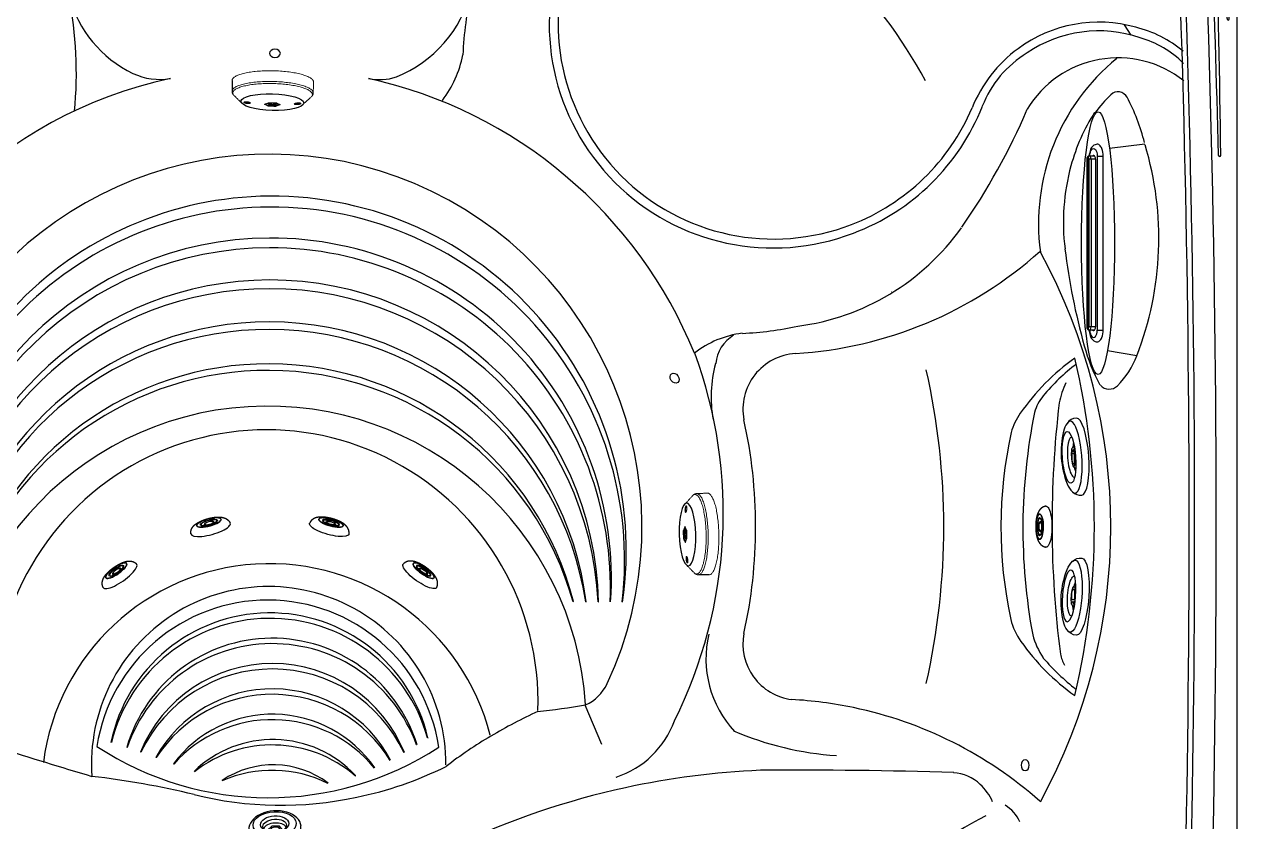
# Model space of a CAD drawing. Header units: inches. Extents: x 0 to 89, y -22 to 129.
# Drawn here: x 33.1 to 88.9, y 30.9 to 67.5 of the extents above; entities that cross this region are included whole.
import ezdxf

# ---------------------------------------------------------------- set-up
doc = ezdxf.new("R2010")
doc.units = ezdxf.units.IN
doc.header["$MEASUREMENT"] = 0
doc.layers.add('1', color=4, linetype='Continuous')
doc.layers.add('DIM', color=3, linetype='Continuous')

# ---------------------------------------------------------------- blocks, each defined once
blk = doc.blocks.new('30173')
at = {"layer": '1', "linetype": 'Continuous', "lineweight": 15}
for p, q in [((1.47, 0.072), (1.487, 0.036)), ((1.495, 0.034), (1.484, 0.034)), ((1.485, 0.028), (1.547, 0.028)), ((1.503, 0.022), (1.489, -0.008)), ((1.566, 0.022), (1.503, 0.022)), ((1.534, 0.067), (1.51, 0.067)), ((1.513, 0.091), (1.513, 0.175)), ((1.531, 0.175), (1.531, 0.091)), ((1.597, 0.104), (1.537, 0.257)), ((1.542, 0.271), (1.56, 0.271)), ((1.566, 0.022), (1.552, -0.008)), ((1.558, 0.036), (1.575, 0.075)), ((1.585, 0.015), (1.566, -0.028)), ((1.597, 0.104), (1.626, 0.104)), ((1.604, 0.052), (1.633, 0.052)), ((1.604, -0.22), (1.604, 0.052)), ((1.479, -0.028), (1.47, -0.008)), ((1.47, -0.161), (1.479, -0.14)), ((1.487, -0.204), (1.471, -0.24)), ((1.484, -0.202), (1.495, -0.202)), ((1.547, -0.196), (1.485, -0.196)), ((1.552, -0.008), (1.489, -0.008)), ((1.503, -0.19), (1.489, -0.16)), ((1.489, -0.16), (1.552, -0.16)), ((1.503, -0.19), (1.566, -0.19)), ((1.51, -0.236), (1.534, -0.236)), ((1.513, -0.344), (1.513, -0.26)), ((1.531, -0.26), (1.531, -0.344)), ((1.537, -0.425), (1.597, -0.271)), ((1.56, -0.439), (1.542, -0.439)), ((1.552, -0.16), (1.566, -0.19)), ((1.575, -0.243), (1.558, -0.204)), ((1.566, -0.14), (1.585, -0.183)), ((1.597, -0.271), (1.626, -0.271)), ((1.604, -0.22), (1.633, -0.22))]:
    blk.add_line(p, q, dxfattribs=at)
at = {"layer": '1'}
blk.add_line((0.485, -1.959), (0.976, -1.95), dxfattribs=at)
at = {"layer": '1', "linetype": 'Continuous', "lineweight": 15, "flags": 128}
for points in [[(0, -0.084), (0, 0), (0.001, 0.084), (0.004, 0.168), (0.007, 0.251), (0.012, 0.333), (0.017, 0.415), (0.023, 0.495), (0.03, 0.575), (0.039, 0.653), (0.048, 0.729), (0.057, 0.804), (0.068, 0.878), (0.08, 0.949), (0.092, 1.018), (0.105, 1.085), (0.119, 1.15), (0.134, 1.212), (0.149, 1.271), (0.166, 1.328), (0.182, 1.382), (0.2, 1.433), (0.217, 1.481), (0.236, 1.525), (0.255, 1.567), (0.274, 1.605), (0.294, 1.64), (0.314, 1.671), (0.335, 1.699), (0.356, 1.723), (0.377, 1.744), (0.398, 1.761), (0.42, 1.774), (0.441, 1.783), (0.463, 1.789), (0.485, 1.791), (0.487, 1.791)], [(0.976, -1.95), (0.954, -1.948), (0.932, -1.943), (0.911, -1.933), (0.889, -1.92), (0.868, -1.903), (0.847, -1.882), (0.826, -1.858), (0.805, -1.83), (0.785, -1.798), (0.765, -1.763), (0.746, -1.724), (0.727, -1.682), (0.708, -1.637), (0.69, -1.589), (0.673, -1.538), (0.656, -1.483), (0.64, -1.426), (0.625, -1.366), (0.61, -1.303), (0.596, -1.238), (0.583, -1.171), (0.571, -1.101), (0.559, -1.029), (0.549, -0.956), (0.539, -0.88), (0.53, -0.803), (0.522, -0.725), (0.515, -0.645), (0.509, -0.564), (0.504, -0.482), (0.5, -0.399), (0.497, -0.316), (0.494, -0.232), (0.493, -0.147), (0.493, -0.063), (0.494, 0.021), (0.495, 0.105), (0.498, 0.189), (0.502, 0.272), (0.506, 0.355), (0.512, 0.436), (0.519, 0.517), (0.526, 0.596), (0.535, 0.674), (0.544, 0.75), (0.554, 0.825), (0.565, 0.897), (0.577, 0.968), (0.59, 1.037), (0.603, 1.103), (0.617, 1.167), (0.632, 1.228), (0.648, 1.287), (0.665, 1.342), (0.682, 1.395), (0.699, 1.445), (0.717, 1.492), (0.736, 1.536), (0.755, 1.576), (0.775, 1.613), (0.795, 1.646), (0.815, 1.676), (0.836, 1.702), (0.857, 1.725), (0.878, 1.744), (0.9, 1.759), (0.921, 1.77), (0.943, 1.778), (0.965, 1.782), (0.978, 1.782)], [(1.144, -1.884), (1.143, -1.885), (1.121, -1.898), (1.1, -1.907), (1.078, -1.912), (1.057, -1.914), (1.035, -1.911), (1.014, -1.905), (0.992, -1.895), (0.971, -1.882), (0.95, -1.865), (0.929, -1.843), (0.909, -1.819), (0.888, -1.791), (0.868, -1.759), (0.849, -1.723), (0.83, -1.685), (0.811, -1.643), (0.793, -1.598), (0.776, -1.549), (0.759, -1.498), (0.742, -1.443), (0.727, -1.386), (0.712, -1.326), (0.697, -1.264), (0.684, -1.199), (0.671, -1.132), (0.659, -1.063), (0.648, -0.991), (0.638, -0.918), (0.628, -0.843), (0.62, -0.766), (0.612, -0.688), (0.606, -0.609), (0.6, -0.529), (0.595, -0.448), (0.591, -0.366), (0.589, -0.283), (0.587, -0.2), (0.586, -0.117), (0.586, -0.034), (0.587, 0.05), (0.589, 0.133), (0.592, 0.215), (0.596, 0.297), (0.601, 0.378), (0.607, 0.458), (0.614, 0.537), (0.622, 0.615), (0.63, 0.691), (0.64, 0.766), (0.65, 0.838), (0.662, 0.909), (0.674, 0.978), (0.687, 1.045), (0.7, 1.109), (0.715, 1.171), (0.73, 1.231), (0.746, 1.287), (0.762, 1.341), (0.779, 1.392), (0.797, 1.439), (0.815, 1.484), (0.834, 1.525), (0.853, 1.563), (0.873, 1.598), (0.893, 1.629), (0.913, 1.656), (0.934, 1.68), (0.955, 1.7), (0.976, 1.717), (0.997, 1.73), (1.018, 1.739), (1.04, 1.744), (1.062, 1.746), (1.062, 1.746)], [(1.502, 1.076), (1.502, 1.1), (1.5, 1.123), (1.498, 1.146), (1.494, 1.166), (1.49, 1.184), (1.485, 1.199), (1.48, 1.211), (1.474, 1.22), (1.468, 1.225), (1.468, 1.225)], [(1.487, 0.036), (1.488, 0.037), (1.489, 0.037), (1.49, 0.037), (1.491, 0.037), (1.492, 0.037), (1.493, 0.036), (1.494, 0.035), (1.495, 0.034)], [(1.495, 0.034), (1.497, 0.031), (1.5, 0.03), (1.502, 0.032), (1.505, 0.035), (1.507, 0.041), (1.508, 0.049), (1.51, 0.058), (1.51, 0.067)], [(1.534, 0.067), (1.535, 0.058), (1.536, 0.049), (1.538, 0.041), (1.54, 0.035), (1.542, 0.032), (1.545, 0.03), (1.547, 0.031), (1.55, 0.034)], [(1.575, 0.075), (1.577, 0.087), (1.579, 0.097), (1.582, 0.104), (1.586, 0.107), (1.589, 0.107), (1.592, 0.103), (1.595, 0.095), (1.597, 0.085), (1.599, 0.073), (1.599, 0.059), (1.598, 0.046), (1.597, 0.035), (1.594, 0.025), (1.592, 0.018), (1.588, 0.015), (1.585, 0.015)], [(0.487, -1.959), (0.485, -1.959), (0.463, -1.957), (0.441, -1.952), (0.42, -1.942), (0.398, -1.929), (0.377, -1.912), (0.356, -1.892), (0.335, -1.867), (0.314, -1.84), (0.294, -1.808), (0.274, -1.773), (0.255, -1.735), (0.236, -1.694), (0.217, -1.649), (0.2, -1.601), (0.182, -1.55), (0.166, -1.496), (0.149, -1.439), (0.134, -1.38), (0.119, -1.318), (0.105, -1.253), (0.092, -1.186), (0.08, -1.117), (0.068, -1.046), (0.057, -0.973), (0.048, -0.898), (0.039, -0.821), (0.03, -0.743), (0.023, -0.664), (0.017, -0.583), (0.012, -0.501), (0.007, -0.419), (0.004, -0.336), (0.001, -0.252), (0, -0.168), (0, -0.084)], [(1.495, -0.202), (1.494, -0.203), (1.493, -0.204), (1.492, -0.205), (1.491, -0.206), (1.49, -0.206), (1.489, -0.205), (1.488, -0.205), (1.487, -0.204)], [(1.51, -0.236), (1.51, -0.226), (1.508, -0.217), (1.507, -0.21), (1.505, -0.204), (1.502, -0.2), (1.5, -0.198), (1.497, -0.199), (1.495, -0.202)], [(1.511, -0.359), (1.511, -0.355), (1.513, -0.344)], [(1.55, -0.202), (1.547, -0.199), (1.545, -0.198), (1.542, -0.2), (1.54, -0.204), (1.538, -0.21), (1.536, -0.217), (1.535, -0.226), (1.534, -0.236)], [(1.558, -0.204), (1.557, -0.205), (1.556, -0.205), (1.555, -0.206), (1.554, -0.206), (1.553, -0.205), (1.552, -0.204), (1.551, -0.203), (1.55, -0.202)], [(1.585, -0.183), (1.588, -0.183), (1.592, -0.186), (1.594, -0.193), (1.597, -0.203), (1.598, -0.215), (1.599, -0.228), (1.599, -0.241), (1.597, -0.253), (1.595, -0.263), (1.592, -0.271), (1.589, -0.275), (1.586, -0.275), (1.582, -0.272), (1.579, -0.265), (1.577, -0.255), (1.575, -0.243)], [(1.467, -1.393), (1.471, -1.391), (1.477, -1.384), (1.483, -1.374), (1.488, -1.36), (1.492, -1.344), (1.496, -1.324), (1.499, -1.303), (1.501, -1.28), (1.502, -1.256), (1.502, -1.232), (1.501, -1.208), (1.499, -1.185), (1.496, -1.164), (1.492, -1.145), (1.488, -1.128), (1.484, -1.118)]]:
    blk.add_lwpolyline(points, dxfattribs=at)
at = {"layer": '1', "linetype": 'Continuous', "lineweight": 15}
for centre, radius, start, end in [((1.13, 1.064), 0.372, 341.9568, 1.7889), ((1.413, 0.209), 0.122, 358.3687, 15.1252), ((1.448, 0.057), 0.156, 358.2844, 17.5689), ((1.576, -0.018), 0.0979, 185.8637, 195.5978), ((1.576, -0.15), 0.0979, 164.4022, 174.1363), ((1.319, -0.084), 0.167, 346.1639, 13.8361), ((1.645, -0.232), 0.134, 181.5703, 191.9403), ((1.389, -0.374), 0.145, 346.22, 12.0788), ((1.4, -0.232), 0.134, 348.0597, 358.4297), ((1.468, -0.15), 0.0979, 5.8634, 15.5998), ((1.448, -0.224), 0.156, 342.4311, 1.7156)]:
    blk.add_arc(centre, radius, start, end, dxfattribs=at)
at = {"layer": '1'}
blk.add_ellipse((1.441, -0.085), major_axis=(0.01, 1.443), ratio=0.263487, dxfattribs=at)
at = {"layer": '1', "linetype": 'Continuous', "lineweight": 15}
for points, degree in [([(0.978, 1.782), (0.487, 1.791)], 1), ([(1.492, 1.349), (1.14, 1.721)], 1), ([(1.47, -0.22), (1.471, -0.129), (1.471, -0.038), (1.47, 0.052)], 3), ([(1.477, 0.104), (1.5, 0.16), (1.522, 0.216), (1.542, 0.271)], 3), ([(1.478, 0.03), (1.499, 0.03)], 1), ([(1.499, 0.03), (1.545, 0.03)], 1), ([(1.513, 0.172), (1.513, 0.175)], 1), ([(1.513, 0.091), (1.513, 0.095)], 1), ([(1.514, 0.095), (1.514, 0.172)], 1), ([(1.558, 0.032), (1.573, 0.066)], 1), ([(1.56, 0.271), (1.583, 0.216), (1.605, 0.16), (1.626, 0.104)], 3), ([(1.633, 0.052), (1.634, -0.038), (1.634, -0.129), (1.633, -0.22)], 3), ([(1.476, -0.018), (1.47, -0.003)], 1), ([(1.47, -0.165), (1.476, -0.15)], 1), ([(1.542, -0.439), (1.522, -0.383), (1.5, -0.327), (1.477, -0.271)], 3), ([(1.499, -0.198), (1.478, -0.198)], 1), ([(1.548, -0.044), (1.526, -0.044), (1.504, -0.044), (1.482, -0.044)], 3), ([(1.482, -0.124), (1.504, -0.124), (1.526, -0.124), (1.548, -0.124)], 3), ([(1.545, -0.198), (1.499, -0.198)], 1), ([(1.513, -0.263), (1.513, -0.26)], 1), ([(1.513, -0.344), (1.513, -0.34)], 1), ([(1.514, -0.34), (1.514, -0.263)], 1), ([(1.573, -0.234), (1.558, -0.201)], 1), ([(1.626, -0.271), (1.605, -0.327), (1.583, -0.383), (1.56, -0.439)], 3), ([(1.144, -1.884), (1.531, -1.476)], 1)]:
    blk.add_open_spline(points, degree=degree, dxfattribs=at)
for points, knots in [([(1.14, 1.721), (1.138, 1.722), (1.129, 1.73), (1.11, 1.742), (1.084, 1.757), (1.058, 1.768), (1.03, 1.776), (1.004, 1.781), (0.986, 1.782), (0.978, 1.782)], [0, 0, 0, 0, 0.035998, 0.213145, 0.383097, 0.547115, 0.706992, 0.864733, 1, 1, 1, 1]), ([(1.508, 0.926), (1.505, 0.926), (1.502, 0.927), (1.497, 0.931), (1.494, 0.934), (1.489, 0.941), (1.486, 0.946), (1.48, 0.957), (1.478, 0.963), (1.473, 0.977), (1.47, 0.984), (1.465, 1.001), (1.463, 1.01), (1.459, 1.028), (1.457, 1.037), (1.454, 1.056), (1.453, 1.066), (1.451, 1.086), (1.45, 1.095), (1.449, 1.115), (1.448, 1.124), (1.448, 1.142), (1.448, 1.151), (1.449, 1.167), (1.45, 1.175), (1.452, 1.189), (1.453, 1.195), (1.456, 1.206), (1.458, 1.211), (1.462, 1.218), (1.464, 1.221), (1.469, 1.225), (1.471, 1.226), (1.476, 1.226), (1.479, 1.225), (1.484, 1.221), (1.487, 1.218), (1.493, 1.211), (1.495, 1.206), (1.501, 1.195), (1.504, 1.189), (1.509, 1.175), (1.511, 1.167), (1.516, 1.151), (1.518, 1.142), (1.522, 1.124), (1.524, 1.115), (1.527, 1.095), (1.528, 1.086), (1.531, 1.066), (1.531, 1.056), (1.533, 1.037), (1.533, 1.028), (1.533, 1.01), (1.533, 1.001), (1.532, 0.985), (1.531, 0.977), (1.529, 0.963), (1.528, 0.957), (1.525, 0.946), (1.523, 0.941), (1.519, 0.934), (1.517, 0.931), (1.513, 0.927), (1.51, 0.926), (1.508, 0.926)], [0, 0, 0, 0, 0.03125, 0.03125, 0.0625, 0.0625, 0.09375, 0.09375, 0.125, 0.125, 0.15625, 0.15625, 0.1875, 0.1875, 0.21875, 0.21875, 0.25, 0.25, 0.28125, 0.28125, 0.3125, 0.3125, 0.34375, 0.34375, 0.375, 0.375, 0.40625, 0.40625, 0.4375, 0.4375, 0.46875, 0.46875, 0.5, 0.5, 0.53125, 0.53125, 0.5625, 0.5625, 0.59375, 0.59375, 0.625, 0.625, 0.65625, 0.65625, 0.6875, 0.6875, 0.71875, 0.71875, 0.75, 0.75, 0.78125, 0.78125, 0.8125, 0.8125, 0.84375, 0.84375, 0.875, 0.875, 0.90625, 0.90625, 0.9375, 0.9375, 0.96875, 0.96875, 1, 1, 1, 1]), ([(1.468, 0.028), (1.472, 0.028), (1.477, 0.029), (1.482, 0.032), (1.483, 0.033), (1.485, 0.034), (1.486, 0.035), (1.487, 0.036)], [0, 0, 0, 0, 0.5, 0.5, 0.75, 0.75, 1, 1, 1, 1]), ([(1.47, 0.052), (1.47, 0.058), (1.47, 0.063), (1.47, 0.073), (1.471, 0.077), (1.472, 0.086), (1.473, 0.091), (1.475, 0.098), (1.476, 0.101), (1.477, 0.104)], [0, 0, 0, 0, 0.25, 0.25, 0.5, 0.5, 0.75, 0.75, 1, 1, 1, 1]), ([(1.47, 0.02), (1.47, 0.021), (1.471, 0.023), (1.475, 0.026), (1.48, 0.027), (1.483, 0.028), (1.485, 0.028)], [0, 0, 0, 0, 0.18572, 0.492194, 0.811523, 1, 1, 1, 1]), ([(1.489, -0.008), (1.487, -0.008), (1.483, -0.008), (1.478, -0.004), (1.473, 0.001), (1.47, 0.005), (1.47, 0.008), (1.47, 0.008)], [0, 0, 0, 0, 0.227682, 0.454689, 0.698686, 0.960268, 1, 1, 1, 1]), ([(1.503, 0.022), (1.501, 0.022), (1.497, 0.023), (1.491, 0.025), (1.486, 0.027), (1.485, 0.028), (1.485, 0.028)], [0, 0, 0, 0, 0.315976, 0.631156, 0.966365, 1, 1, 1, 1]), ([(1.51, 0.067), (1.51, 0.069), (1.51, 0.072), (1.511, 0.076), (1.511, 0.08), (1.512, 0.084), (1.512, 0.088), (1.513, 0.09), (1.513, 0.091)], [0, 0, 0, 0, 0.169258, 0.3354152, 0.5, 0.6645848, 0.830742, 1, 1, 1, 1]), ([(1.513, 0.175), (1.512, 0.18), (1.511, 0.185), (1.511, 0.191), (1.511, 0.191)], [0, 0, 0, 0, 0.900557, 1, 1, 1, 1]), ([(1.513, 0.103), (1.517, 0.103), (1.522, 0.102), (1.527, 0.099), (1.528, 0.098), (1.53, 0.095), (1.531, 0.093), (1.531, 0.091)], [0, 0, 0, 0, 0.5, 0.5, 0.75, 0.75, 1, 1, 1, 1]), ([(1.534, 0.206), (1.534, 0.204), (1.534, 0.202), (1.534, 0.198), (1.534, 0.193), (1.533, 0.188), (1.533, 0.182), (1.532, 0.177), (1.531, 0.175)], [0, 0, 0, 0, 0.126067, 0.250804, 0.375192, 0.500221, 0.747956, 1, 1, 1, 1]), ([(1.531, 0.091), (1.532, 0.09), (1.532, 0.088), (1.533, 0.084), (1.533, 0.08), (1.534, 0.076), (1.534, 0.072), (1.534, 0.069), (1.534, 0.067)], [0, 0, 0, 0, 0.169258, 0.335415, 0.5, 0.664585, 0.830742, 1, 1, 1, 1]), ([(1.542, 0.271), (1.543, 0.275), (1.545, 0.277), (1.547, 0.281), (1.549, 0.282), (1.552, 0.282), (1.554, 0.281), (1.557, 0.277), (1.558, 0.275), (1.56, 0.271)], [0, 0, 0, 0, 0.25, 0.25, 0.5, 0.5, 0.75, 0.75, 1, 1, 1, 1]), ([(1.558, 0.036), (1.558, 0.035), (1.558, 0.035), (1.559, 0.034), (1.558, 0.033), (1.558, 0.032), (1.557, 0.03), (1.555, 0.029), (1.551, 0.028), (1.549, 0.028), (1.547, 0.028)], [0, 0, 0, 0, 0.113731, 0.22304, 0.328558, 0.430988, 0.531096, 0.683879, 0.839376, 1, 1, 1, 1]), ([(1.55, 0.034), (1.55, 0.034), (1.551, 0.035), (1.552, 0.036), (1.553, 0.037), (1.554, 0.037), (1.556, 0.037), (1.557, 0.036), (1.558, 0.036)], [0, 0, 0, 0, 0.126014, 0.250796, 0.375227, 0.500199, 0.747946, 1, 1, 1, 1]), ([(1.585, 0.015), (1.584, 0.015), (1.583, 0.016), (1.581, 0.017), (1.58, 0.018), (1.577, 0.02), (1.575, 0.021), (1.57, 0.022), (1.568, 0.022), (1.566, 0.022)], [0, 0, 0, 0, 0.25, 0.25, 0.5, 0.5, 0.75, 0.75, 1, 1, 1, 1]), ([(1.573, 0.066), (1.574, 0.067), (1.575, 0.07), (1.575, 0.074), (1.575, 0.075)], [0, 0, 0, 0, 0.525356, 1, 1, 1, 1]), ([(1.626, 0.104), (1.627, 0.101), (1.628, 0.098), (1.629, 0.091), (1.63, 0.086), (1.631, 0.077), (1.632, 0.073), (1.633, 0.063), (1.633, 0.058), (1.633, 0.052)], [0, 0, 0, 0, 0.25, 0.25, 0.5, 0.5, 0.75, 0.75, 1, 1, 1, 1]), ([(1.487, -0.204), (1.486, -0.203), (1.485, -0.203), (1.483, -0.201), (1.482, -0.2), (1.477, -0.197), (1.472, -0.196), (1.468, -0.196)], [0, 0, 0, 0, 0.25, 0.25, 0.5, 0.5, 1, 1, 1, 1]), ([(1.47, -0.176), (1.47, -0.175), (1.471, -0.172), (1.474, -0.167), (1.479, -0.163), (1.485, -0.16), (1.488, -0.16), (1.489, -0.16)], [0, 0, 0, 0, 0.126492, 0.35859, 0.610372, 0.869245, 1, 1, 1, 1]), ([(1.485, -0.196), (1.483, -0.196), (1.479, -0.195), (1.474, -0.193), (1.471, -0.191), (1.47, -0.189), (1.47, -0.188)], [0, 0, 0, 0, 0.297693, 0.594826, 0.905923, 1, 1, 1, 1]), ([(1.477, -0.271), (1.476, -0.269), (1.475, -0.265), (1.473, -0.258), (1.472, -0.254), (1.471, -0.245), (1.47, -0.24), (1.47, -0.23), (1.47, -0.225), (1.47, -0.22)], [0, 0, 0, 0, 0.25, 0.25, 0.5, 0.5, 0.75, 0.75, 1, 1, 1, 1]), ([(1.479, -0.028), (1.479, -0.025), (1.478, -0.022), (1.477, -0.019), (1.476, -0.018)], [0, 0, 0, 0, 0.719813, 1, 1, 1, 1]), ([(1.476, -0.15), (1.476, -0.15), (1.478, -0.147), (1.478, -0.144), (1.479, -0.141), (1.479, -0.14)], [0, 0, 0, 0, 0.108112, 0.829346, 1, 1, 1, 1]), ([(1.486, -0.196), (1.486, -0.196), (1.488, -0.194), (1.492, -0.192), (1.498, -0.191), (1.502, -0.19), (1.503, -0.19)], [0, 0, 0, 0, 0.050996, 0.417182, 0.79591, 1, 1, 1, 1]), ([(1.531, -0.26), (1.531, -0.261), (1.53, -0.263), (1.528, -0.266), (1.527, -0.267), (1.524, -0.269), (1.522, -0.27), (1.517, -0.271), (1.515, -0.271), (1.513, -0.271)], [0, 0, 0, 0, 0.25, 0.25, 0.5, 0.5, 0.75, 0.75, 1, 1, 1, 1]), ([(1.56, -0.439), (1.558, -0.442), (1.557, -0.444), (1.554, -0.448), (1.552, -0.449), (1.549, -0.449), (1.547, -0.448), (1.545, -0.444), (1.543, -0.442), (1.542, -0.439)], [0, 0, 0, 0, 0.25, 0.25, 0.5, 0.5, 0.75, 0.75, 1, 1, 1, 1]), ([(1.548, -0.044), (1.548, -0.045), (1.547, -0.047), (1.546, -0.05), (1.545, -0.056), (1.544, -0.063), (1.544, -0.073), (1.543, -0.084), (1.544, -0.096), (1.544, -0.105), (1.546, -0.115), (1.547, -0.121), (1.548, -0.124)], [0, 0, 0, 0, 0.038942, 0.092809, 0.162876, 0.250394, 0.381265, 0.500064, 0.626384, 0.749819, 0.846252, 1, 1, 1, 1]), ([(1.547, -0.196), (1.552, -0.196), (1.555, -0.197), (1.558, -0.2), (1.558, -0.201), (1.559, -0.203), (1.558, -0.203), (1.558, -0.204)], [0, 0, 0, 0, 0.5, 0.5, 0.75, 0.75, 1, 1, 1, 1]), ([(1.562, -0.044), (1.561, -0.044), (1.559, -0.044), (1.555, -0.044), (1.552, -0.044), (1.549, -0.044), (1.548, -0.044)], [0, 0, 0, 0, 0.297468, 0.500018, 0.749966, 1, 1, 1, 1]), ([(1.548, -0.124), (1.549, -0.124), (1.552, -0.124), (1.555, -0.124), (1.558, -0.124), (1.561, -0.124), (1.562, -0.124)], [0, 0, 0, 0, 0.296721, 0.500198, 0.631472, 1, 1, 1, 1]), ([(1.552, -0.008), (1.553, -0.008), (1.554, -0.008), (1.556, -0.009), (1.558, -0.01), (1.56, -0.011), (1.562, -0.013), (1.563, -0.014), (1.564, -0.016), (1.565, -0.018), (1.565, -0.021), (1.566, -0.023), (1.566, -0.025), (1.566, -0.027), (1.566, -0.028)], [0, 0, 0, 0, 0.0813678, 0.1612017, 0.2400657, 0.3185445, 0.3972315, 0.4767156, 0.5575682, 0.6403324, 0.7255148, 0.8135802, 0.9049496, 1, 1, 1, 1]), ([(1.566, -0.14), (1.566, -0.143), (1.566, -0.145), (1.565, -0.149), (1.564, -0.151), (1.562, -0.155), (1.561, -0.157), (1.557, -0.159), (1.554, -0.16), (1.552, -0.16)], [0, 0, 0, 0, 0.25, 0.25, 0.5, 0.5, 0.75, 0.75, 1, 1, 1, 1]), ([(1.562, -0.044), (1.561, -0.049), (1.56, -0.055), (1.558, -0.069), (1.558, -0.077), (1.558, -0.088), (1.558, -0.092), (1.558, -0.099), (1.559, -0.103), (1.56, -0.113), (1.561, -0.119), (1.562, -0.124)], [0, 0, 0, 0, 0.25, 0.25, 0.5, 0.5, 0.625, 0.625, 0.75, 0.75, 1, 1, 1, 1]), ([(1.566, -0.028), (1.565, -0.029), (1.565, -0.031), (1.565, -0.035), (1.564, -0.038), (1.563, -0.041), (1.563, -0.043), (1.562, -0.044)], [0, 0, 0, 0, 0.201526, 0.400765, 0.599235, 0.798474, 1, 1, 1, 1]), ([(1.566, -0.19), (1.568, -0.19), (1.57, -0.19), (1.575, -0.189), (1.577, -0.188), (1.58, -0.187), (1.581, -0.186), (1.583, -0.184), (1.584, -0.184), (1.585, -0.183)], [0, 0, 0, 0, 0.25, 0.25, 0.5, 0.5, 0.75, 0.75, 1, 1, 1, 1]), ([(1.575, -0.243), (1.575, -0.241), (1.575, -0.238), (1.573, -0.235), (1.573, -0.234)], [0, 0, 0, 0, 0.787656, 1, 1, 1, 1]), ([(1.633, -0.22), (1.633, -0.225), (1.633, -0.23), (1.632, -0.24), (1.631, -0.245), (1.63, -0.254), (1.629, -0.258), (1.628, -0.265), (1.627, -0.269), (1.626, -0.271)], [0, 0, 0, 0, 0.25, 0.25, 0.5, 0.5, 0.75, 0.75, 1, 1, 1, 1]), ([(1.474, -1.394), (1.471, -1.394), (1.469, -1.393), (1.464, -1.389), (1.462, -1.386), (1.458, -1.379), (1.456, -1.374), (1.454, -1.363), (1.452, -1.357), (1.45, -1.343), (1.449, -1.336), (1.448, -1.319), (1.448, -1.31), (1.448, -1.292), (1.449, -1.283), (1.45, -1.264), (1.451, -1.254), (1.453, -1.234), (1.454, -1.225), (1.457, -1.205), (1.459, -1.196), (1.463, -1.178), (1.465, -1.169), (1.47, -1.153), (1.472, -1.145), (1.478, -1.131), (1.48, -1.125), (1.486, -1.114), (1.489, -1.109), (1.494, -1.102), (1.497, -1.099), (1.502, -1.095), (1.505, -1.094), (1.51, -1.094), (1.513, -1.095), (1.517, -1.099), (1.519, -1.102), (1.523, -1.109), (1.525, -1.114), (1.528, -1.125), (1.529, -1.131), (1.531, -1.145), (1.532, -1.153), (1.533, -1.169), (1.533, -1.178), (1.533, -1.196), (1.533, -1.205), (1.531, -1.225), (1.531, -1.234), (1.528, -1.254), (1.527, -1.264), (1.524, -1.283), (1.522, -1.292), (1.518, -1.31), (1.516, -1.319), (1.511, -1.335), (1.509, -1.343), (1.504, -1.357), (1.501, -1.363), (1.496, -1.374), (1.493, -1.379), (1.487, -1.386), (1.484, -1.389), (1.479, -1.393), (1.476, -1.394), (1.474, -1.394)], [0, 0, 0, 0, 0.03125, 0.03125, 0.0625, 0.0625, 0.09375, 0.09375, 0.125, 0.125, 0.15625, 0.15625, 0.1875, 0.1875, 0.21875, 0.21875, 0.25, 0.25, 0.28125, 0.28125, 0.3125, 0.3125, 0.34375, 0.34375, 0.375, 0.375, 0.40625, 0.40625, 0.4375, 0.4375, 0.46875, 0.46875, 0.5, 0.5, 0.53125, 0.53125, 0.5625, 0.5625, 0.59375, 0.59375, 0.625, 0.625, 0.65625, 0.65625, 0.6875, 0.6875, 0.71875, 0.71875, 0.75, 0.75, 0.78125, 0.78125, 0.8125, 0.8125, 0.84375, 0.84375, 0.875, 0.875, 0.90625, 0.90625, 0.9375, 0.9375, 0.96875, 0.96875, 1, 1, 1, 1]), ([(0.975, -1.95), (0.984, -1.95), (1.003, -1.949), (1.031, -1.944), (1.06, -1.935), (1.089, -1.923), (1.117, -1.906), (1.135, -1.894), (1.143, -1.887), (1.144, -1.886)], [0, 0, 0, 0, 0.146728, 0.303098, 0.465263, 0.635819, 0.817739, 0.99086, 1, 1, 1, 1])]:
    blk.add_open_spline(points, degree=3, knots=knots, dxfattribs=at)
blk = doc.blocks.new('M-JET')
at = {"layer": '1', "color": 3}
blk.add_line((0.668, -0.17), (0.763, -0.17), dxfattribs=at)
at = {"layer": '1'}
for centre, radius, start, end in [((0.461, 1.242), 0.535, 41.3143, 91.3774), ((0.05, 0.881), 1.082, 17.2792, 41.3143), ((-2.8, -0.006), 4.066, 342.7208, 17.2792), ((0.462, -1.247), 0.53, 268.5325, 323.2496), ((0.163, -0.927), 0.963, 318.6467, 342.7208)]:
    blk.add_arc(centre, radius, start, end, dxfattribs=at)
at = {"layer": '1', "color": 3}
for centre, radius, start, end in [((-1.573, 0), 2.301, 12.4325, 15.2703), ((-1.552, 0), 2.301, 12.1115, 16.428), ((2.329, -0.004), 1.701, 167.0391, 191.8275), ((0.642, 0.408), 0.0922, 55.7767, 95.7567), ((0.761, 0.357), 0.0925, 123.2223, 167.0391), ((0.61, 0.353), 0.156, 5.3241, 57.7182), ((0.716, 0.424), 0.0119, 56.7777, 123.2223), ((0.621, 0.328), 0.147, 6.6466, 46.2048), ((-0.445, 0.069), 1.231, 348.805, 7.1498), ((-1.051, -0.003), 1.854, 348.4837, 11.5163), ((0.499, -0.319), 0.172, 319.9043, 349.042), ((0.138, 0.453), 1.058, 297.9845, 303.5019), ((-1.573, 0), 2.301, 345.0348, 348.6312), ((-1.552, 0), 2.301, 343.7972, 349.0063), ((1.155, -0.446), 0.497, 157.638, 169.042), ((0.713, -0.264), 0.0187, 13.7894, 157.638), ((0.659, -0.335), 0.113, 303.5019, 340.0963), ((-6.16, -1.951), 7.096, 12.9229, 13.7894)]:
    blk.add_arc(centre, radius, start, end, dxfattribs=at)
at = {"layer": '1'}
blk.add_ellipse((0.448, 0), major_axis=(0, -1.776), ratio=0.252144, start_param=3.141593, end_param=6.282607, dxfattribs=at)
at = {"layer": '1', "color": 3}
for centre, major_axis, ratio, start_param, end_param in [((0.747, 0.001), (0, 1.655), 0.257517, 6.007199, 9.756158), ((0.731, 0), (0, 0.927), 0.267619, 3.108708, 6.351347), ((0.725, 0.014), (0, 0.313), 0.222056, 5.440613, 8.481483)]:
    blk.add_ellipse(centre, major_axis=major_axis, ratio=ratio, start_param=start_param, end_param=end_param, dxfattribs=at)
blk.add_ellipse((0.91, 0), major_axis=(-0.005, 1.191), ratio=0.255327, dxfattribs=at)
blk = doc.blocks.new('MINIJET')
at = {"layer": '1', "color": 3}
for p, q in [((0.268, 0.23), (0.202, 0.23)), ((0.268, -0.23), (0.202, -0.23))]:
    blk.add_line(p, q, dxfattribs=at)
at = {"layer": '1', "color": 3, "extrusion": (2.34069e-18, 2.77556e-17, -1)}
for centre, major_axis, start_param, end_param in [((0, 0), (0, 0.94), 3.096514, 6.328264), ((0.297, 0), (0, 0.58), 1.213768, 7.496953), ((0.268, 0), (0, 0.2), 1.213768, 7.496953), ((0.278, 0), (0, 0.379), 6.174551, 9.533412)]:
    blk.add_ellipse(centre, major_axis=major_axis, ratio=0.28756, start_param=start_param, end_param=end_param, dxfattribs=at)
at = {"layer": '1', "color": 3, "extrusion": (2.34069e-18, -2.77556e-17, -1)}
for centre, major_axis, start_param, end_param in [((0.297, 0), (0, 0.58), 4.355360367553331, 10.63854567473292), ((0.268, 0), (0, 0.23), 1.213768, 7.496953)]:
    blk.add_ellipse(centre, major_axis=major_axis, ratio=0.28756, start_param=start_param, end_param=end_param, dxfattribs=at)
at = {"layer": '1', "color": 3, "extrusion": (2.34069e-18, -8.32667e-17, -1)}
blk.add_ellipse((0.297, 0), major_axis=(0, 0.407), ratio=0.28756, start_param=4.355360367553329, end_param=10.63854567473291, dxfattribs=at)
at = {"layer": '1', "color": 3}
for points, knots in [([(0.012, -0.939), (0.047, -0.932), (0.079, -0.923), (0.11, -0.911), (0.138, -0.898), (0.169, -0.881), (0.196, -0.862), (0.221, -0.843), (0.243, -0.824), (0.269, -0.796), (0.292, -0.769), (0.312, -0.742), (0.329, -0.716), (0.351, -0.678), (0.369, -0.64), (0.385, -0.602), (0.399, -0.565), (0.411, -0.527), (0.428, -0.467), (0.441, -0.406), (0.453, -0.343), (0.462, -0.279), (0.469, -0.213), (0.474, -0.162), (0.477, -0.11), (0.478, -0.057), (0.479, -0.005), (0.479, 0.048), (0.476, 0.111), (0.473, 0.174), (0.467, 0.236), (0.46, 0.297), (0.452, 0.348), (0.443, 0.399), (0.432, 0.448), (0.42, 0.496), (0.406, 0.543), (0.389, 0.593), (0.368, 0.642), (0.343, 0.692), (0.32, 0.73), (0.293, 0.768), (0.259, 0.807), (0.228, 0.837), (0.19, 0.867), (0.157, 0.888), (0.12, 0.907), (0.078, 0.923), (0.033, 0.935), (0.012, 0.939)], [1.258846, 1.258846, 1.28405, 1.309253, 1.334457, 1.359661, 1.389764, 1.419868, 1.449972, 1.480075, 1.522807, 1.565539, 1.60827, 1.651002, 1.715116, 1.779231, 1.843346, 1.90746, 1.971575, 2.071337, 2.171099, 2.270861, 2.370623, 2.470385, 2.54716, 2.623934, 2.700709, 2.777484, 2.854259, 2.947334, 3.040409, 3.133485, 3.22656, 3.306164, 3.385768, 3.465372, 3.544977, 3.624581, 3.7092, 3.79382, 3.87844, 3.94015, 4.001861, 4.063571, 4.110156, 4.15674, 4.191384, 4.226028, 4.260673, 4.295317, 4.310282, 4.310282]), ([(0.266, -0.377), (0.262, -0.375), (0.256, -0.369), (0.25, -0.361), (0.242, -0.35), (0.235, -0.335), (0.226, -0.316), (0.218, -0.293), (0.211, -0.268), (0.204, -0.238), (0.197, -0.205), (0.192, -0.17), (0.188, -0.132), (0.184, -0.092), (0.182, -0.052), (0.181, -0.01), (0.181, 0.031), (0.183, 0.073), (0.186, 0.113), (0.19, 0.152), (0.195, 0.189), (0.201, 0.224), (0.208, 0.256), (0.216, 0.285), (0.224, 0.31), (0.233, 0.332), (0.242, 0.349), (0.25, 0.361), (0.257, 0.37), (0.263, 0.375), (0.266, 0.377)], [5.178052, 5.178052, 5.268561, 5.359069, 5.444224, 5.529379, 5.614534, 5.70861, 5.802687, 5.896764, 5.997577, 6.09839, 6.199203, 6.302796, 6.406388, 6.50998, 6.614493, 6.719006, 6.823518, 6.927955, 7.032392, 7.136828, 7.2401, 7.343372, 7.446644, 7.546427, 7.646211, 7.745995, 7.837037, 7.928079, 8.019121, 8.102376, 8.102376])]:
    blk.add_open_spline(points, degree=1, knots=knots, dxfattribs=at)
blk = doc.blocks.new('OZONEJ')
at = {"layer": '1'}
for p, q in [((-0.675, 0.01), (-0.767, -0.202)), ((-0.767, -0.202), (-0.616, -0.52)), ((-0.616, -0.52), (-0.368, -0.621)), ((-0.368, -0.621), (-0.335, -0.543))]:
    blk.add_line(p, q, dxfattribs=at)
for centre, major_axis, ratio, start_param, end_param in [((-0.609, -0.354), (-0.605, 1.039), 0.651788, 0, 3.141593), ((-0.606, -0.353), (-0.605, 1.039), 0.58329, 3.136808, 6.28797), ((-0.537, -0.314), (-0.27, 0.476), 0.560068, 0.291876, 2.849977), ((-0.527, -0.308), (-0.113, 0.188), 0.573291, 5.132983, 10.411682)]:
    blk.add_ellipse(centre, major_axis=major_axis, ratio=ratio, start_param=start_param, end_param=end_param, dxfattribs=at)
at = {"layer": '1', "color": 3}
for centre, major_axis, ratio in [((-0.758, -0.441), (-0.479, 0.869), 0.578275), ((-0.759, -0.44), (-0.31, 0.568), 0.590568)]:
    blk.add_ellipse(centre, major_axis=major_axis, ratio=ratio, dxfattribs=at)
at = {"layer": '1'}
blk.add_ellipse((-0.69, -0.401), major_axis=(-0.27, 0.476), ratio=0.560068, dxfattribs=at)
blk = doc.blocks.new('WATERFALL')
at = {"layer": '1'}
for p, q in [((4, 0), (-4, 0)), ((-4, -0.396), (-3.999, -0.638)), ((-3.85, -0.351), (3.85, -0.351)), ((4, -0.396), (3.999, -0.638)), ((-4, -0.632), (-3.999, -0.658)), ((4, -0.632), (3.999, -0.658))]:
    blk.add_line(p, q, dxfattribs=at)
at = {"layer": '1', "color": 3, "linetype": 'Continuous'}
for p, q in [((-4, -0.273), (-4, 0)), ((4, -0.273), (4, 0.001)), ((-4, -0.273), (4, -0.273)), ((-3.85, -0.556), (3.85, -0.556)), ((-3.85, -0.556), (-3.85, -0.758)), ((3.85, -0.351), (3.85, -0.556)), ((3.85, -0.556), (3.85, -0.758)), ((-3.925, -0.695), (-3.925, -0.711)), ((-3.9, -0.695), (-3.9, -0.679)), ((3.85, -0.658), (-3.85, -0.658)), ((-3.85, -0.663), (3.85, -0.663)), ((-3.85, -0.718), (3.85, -0.718)), ((-3.85, -0.748), (3.85, -0.748)), ((3.9, -0.695), (3.9, -0.679)), ((3.925, -0.695), (3.925, -0.711))]:
    blk.add_line(p, q, dxfattribs=at)
at = {"layer": '1', "color": 3}
blk.add_line((-3.85, -0.351), (-3.85, -0.556), dxfattribs=at)
at = {"layer": '1', "linetype": 'Continuous'}
blk.add_line((-3.85, -0.758), (3.85, -0.758), dxfattribs=at)
at = {"layer": '1'}
for centre, radius, start, end in [((-4.005, -0.96), 0.96, 89.7026, 110.5473), ((4.005, -0.96), 0.96, 69.4527, 90.2974), ((-4.38, -0.276), 0.162, 137.3529, 196.1624), ((-4.219, -0.258), 0.323, 191.3089, 230.2531), ((-4.199, -0.443), 0.408, 110.5473, 137.3529), ((-4.094, -0.107), 0.519, 230.3167, 253.2943), ((-3.91, -0.443), 0.11, 169.5931, 190.5464), ((-3.943, -0.453), 0.0809, 117.1348, 158.7066), ((-3.958, -0.443), 0.0631, 198.2934, 228.5703), ((-3.859, -0.606), 0.255, 87.9371, 118.1535), ((3.859, -0.606), 0.255, 61.8465, 92.0629), ((3.943, -0.453), 0.0809, 21.2934, 62.8652), ((3.958, -0.443), 0.0631, 311.4297, 341.7066), ((3.91, -0.443), 0.11, 349.4536, 10.4069), ((4.094, -0.107), 0.519, 286.7057, 309.6833), ((4.199, -0.443), 0.408, 42.6471, 69.4527), ((4.219, -0.258), 0.323, 309.7469, 348.6911), ((4.38, -0.276), 0.162, 343.8376, 42.6471), ((-4.004, 0.171), 0.811, 252.8804, 270.2955), ((-3.917, -0.652), 0.0826, 185.5312, 225.4143), ((-3.858, -0.593), 0.166, 225.4143, 272.815), ((3.858, -0.593), 0.166, 267.185, 314.5857), ((3.917, -0.652), 0.0826, 314.5857, 354.4688), ((3.95, -0.633), 0.0493, 354.0691, 39.2593), ((4.004, 0.171), 0.811, 269.7045, 287.1196)]:
    blk.add_arc(centre, radius, start, end, dxfattribs=at)
at = {"layer": '1', "color": 3, "linetype": 'Continuous'}
for centre, radius, start, end in [((-3.86, -0.775), 0.22, 87.5101, 119.3743), ((3.86, -0.775), 0.22, 60.6257, 92.4899), ((-3.95, -0.633), 0.0493, 140.7407, 185.9309), ((-3.933, -0.626), 0.0679, 190.5036, 252.9656), ((-3.93, -0.649), 0.0751, 119.3743, 140.7407), ((-3.922, -0.59), 0.105, 252.9656, 268.2617), ((-3.893, -0.7), 0.0319, 125.8154, 171.1791), ((-3.906, -0.711), 0.0194, 179.0129, 218.493), ((-3.881, -0.691), 0.0512, 218.493, 247.8988), ((-3.872, -0.73), 0.0693, 108.3606, 125.8154), ((-3.883, -0.693), 0.0165, 186.2572, 229.3653), ((-3.851, -0.619), 0.13, 247.8988, 270.493), ((-3.876, -0.7), 0.0321, 119.8351, 135.4578), ((-3.861, -0.667), 0.0505, 229.3653, 264.7528), ((-3.847, -0.805), 0.148, 91.2486, 108.3606), ((-3.867, -0.717), 0.0511, 107.1562, 119.8351), ((-3.85, -0.77), 0.106, 89.5501, 107.1562), ((-3.814, -0.15), 0.57, 264.7528, 266.3621), ((-3.814, -0.15), 0.57, 264.7528, 266.3621), ((3.847, -0.805), 0.148, 71.6394, 88.7514), ((3.85, -0.77), 0.106, 72.8438, 90.4499), ((3.814, -0.15), 0.57, 273.6379, 275.2472), ((3.851, -0.619), 0.13, 269.507, 292.1012), ((3.861, -0.667), 0.0505, 275.2472, 310.6347), ((3.867, -0.717), 0.0511, 60.1649, 72.8438), ((3.876, -0.7), 0.0321, 44.5422, 60.1649), ((3.872, -0.73), 0.0693, 54.1846, 71.6394), ((3.883, -0.693), 0.0165, 310.6347, 353.7428), ((3.92, -0.673), 0.0225, 207.2341, 269.8666), ((3.881, -0.691), 0.0512, 292.1012, 321.507), ((3.893, -0.7), 0.0319, 8.8209, 54.1846), ((3.906, -0.711), 0.0194, 321.507, 0.9871), ((3.922, -0.59), 0.105, 271.7383, 287.0344), ((3.933, -0.626), 0.0679, 287.0344, 349.4964), ((3.93, -0.649), 0.0751, 39.2593, 60.6257)]:
    blk.add_arc(centre, radius, start, end, dxfattribs=at)
at = {"layer": '1', "color": 3, "linetype": 'Continuous', "extrusion": (0, 0, -1)}
blk.add_ellipse((-4, -0.443), major_axis=(0.34, 0), ratio=0.499996, start_param=1.570796, end_param=4.712389, dxfattribs=at)
at = {"layer": '1', "color": 3, "linetype": 'Continuous'}
blk.add_ellipse((4, -0.443), major_axis=(-0.34, 0), ratio=0.499996, start_param=1.570796, end_param=4.712389, dxfattribs=at)
blk = doc.blocks.new('65S5R')
at = {"layer": '1', "color": 3, "linetype": 'Continuous'}
for p, q in [((72.238, -85.889), (72.24, -101.101)), ((72.337, -85.888), (72.842, -100.883)), ((87.563, -106.501), (77.864, -105.997)), ((87.572, -106.6), (77.74, -106.6))]:
    blk.add_line(p, q, dxfattribs=at)
for centre, radius, start, end in [((72.679, -79.601), 0.05, 1.5193, 180.6248), ((870.349, -69.57), 797.783, 180.720478, 182.250258), ((804.093, -61.235), 731.594, 181.438073, 183.059977), ((78.834, -100.006), 5.3, 183.06, 265.7403), ((77.74, -101.1), 5.5, 180.0101, 270), ((78.139, -100.704), 5.3, 181.9288, 267.0248), ((78.148, -100.699), 4.97, 182.2503, 267.0497), ((112.224, 348.289), 454.836, 265.74033, 268.0097), ((114.113, 597.142), 703.738, 267.049665, 268.559704), ((96.426, -106.323), 0.05, 268.6757, 87.8884), ((87.566, -106.551), 0.0496, 277.0494, 92.822)]:
    blk.add_arc(centre, radius, start, end, dxfattribs=at)
blk.add_ellipse((72.288, -85.888), major_axis=(0.0013, -0.0765), ratio=0.65359, start_param=1.570796, end_param=4.712389, dxfattribs=at)
blk = doc.blocks.new('2010TEMPO')
at = {"layer": '1', "color": 3, "linetype": 'Continuous'}
for p, q in [((83.695, 67.502), (84, 67.021)), ((83.017, 61.836), (84.645, 62.025)), ((73.009, 55.214), (73.008, 55.213)), ((81.246, 55.599), (81.246, 55.596)), ((81.737, 55.676), (81.738, 55.674)), ((84.278, 52.294), (82.929, 52.511)), ((58.364, 40.984), (58.383, 40.989)), ((58.948, 40.981), (58.968, 40.985)), ((59.515, 40.979), (59.535, 40.98)), ((59.688, 34.423), (58.917, 36.239)), ((51.697, 34.729), (51.696, 34.729)), ((51.696, 34.729), (51.697, 34.729)), ((37.87, 34.286), (37.851, 34.292)), ((38.499, 34.069), (38.481, 34.077)), ((50.613, 34.053), (50.613, 34.054)), ((50.613, 34.054), (50.613, 34.053)), ((51.191, 34.409), (51.172, 34.403)), ((39.205, 33.821), (39.187, 33.831)), ((40.009, 33.526), (39.993, 33.539)), ((48.363, 32.999), (48.363, 33)), ((49.251, 33.348), (49.251, 33.349)), ((49.251, 33.349), (49.251, 33.348)), ((60.351, 32.927), (60.357, 32.929)), ((42.233, 32.772), (42.243, 32.754)), ((47.109, 32.65), (47.106, 32.651)), ((47.106, 32.651), (47.106, 32.651)), ((47.106, 32.651), (47.109, 32.65)), ((78.471, 31.455), (78.462, 31.463))]:
    blk.add_line(p, q, dxfattribs=at)
at = {"layer": '1', "color": 4, "linetype": 'Continuous'}
blk.add_lwpolyline([(5.875, 88.871), (82.996, 88.871, -0.414214), (88.871, 82.996), (88.871, 5.875, -0.414214), (82.996, 0), (5.875, 0, -0.414214), (0, 5.875), (0, 82.996, -0.414214)], format="xyb", close=True, dxfattribs=at)
at = {"layer": '1', "color": 3, "linetype": 'Continuous'}
for centre, radius, start, end in [((-641.194, 44.436), 729.126, 357.027709, 2.972271), ((-638.716, 44.436), 725.652, 357.233449, 2.766553), ((67.563, 67.54), 10.296, 159.0259, 290.9744), ((67.59, 67.567), 9.912, 158.8498, 291.1503), ((17.448, 65.276), 18.086, 354.4597, 11.2463), ((69.706, 65.386), 16.423, 167.1044, 177.4564), ((82.532, 61.348), 6.273, 74.3215, 126.3235), ((82.532, 61.349), 5.872, 71.1993, 124.1862), ((82.994, 62.259), 5.275, 49.7322, 76.4793), ((83.157, 62.478), 4.606, 44.8766, 74.0266), ((82.541, 61.338), 6.285, 126.3388, 158.1462), ((48.421, 67.06), 4.968, 322.3789, 349.0327), ((81.839, 61.93), 5.008, 121.3589, 158.6043), ((83.413, 61.113), 4.869, 51.5535, 149.0193), ((89.567, 58.365), 9.81, 129.2859, 187.6688), ((44.053, 45.375), 20.102, 102.0494, 168.0529), ((44.415, 44.442), 21.089, 22.2025, 77.5365), ((67.59, 67.567), 9.913, 291.1517, 336.8976), ((67.641, 67.523), 10.253, 290.6013, 338.4478), ((51.13, 75.67), 30.583, 325.1578, 336.7946), ((44.519, 43.334), 16.292, 90.3794, 183.3483), ((44.5, 42.893), 16.233, 90.3129, 181.7973), ((44.519, 43.334), 16.292, 351.6641, 90.3793), ((44.5, 42.893), 16.233, 353.2118, 90.3129), ((67.272, 64.539), 10.98, 277.4218, 324.5278), ((44.469, 42.041), 15.659, 90.2115, 179.2629), ((44.469, 42.041), 15.659, 356.1019, 90.2115), ((44.452, 41.617), 15.633, 90.1489, 177.7071), ((44.452, 41.617), 15.633, 357.6544, 90.1489), ((67.481, 70.842), 18.481, 273.4364, 311.9082), ((56.823, 44.427), 26.258, 331.2436, 28.7475), ((44.423, 40.657), 15.116, 90.0452, 174.5147), ((44.423, 40.657), 15.116, 1.2258, 90.0452), ((44.408, 40.247), 15.125, 89.9874, 172.9642), ((44.408, 40.247), 15.125, 2.773, 89.9874), ((44.382, 39.145), 14.701, 89.8857, 168.9518), ((44.382, 39.145), 14.701, 7.1902, 89.8857), ((65.439, 68.617), 15.315, 272.6632, 282.2579), ((44.368, 38.746), 14.75, 89.8339, 167.4222), ((44.368, 38.746), 14.75, 8.7165, 89.8339), ((66.739, 48.785), 4.581, 97.5014, 127.659), ((66.591, 51.792), 1.669, 120.4025, 175.3377), ((43.875, 45.05), 21.394, 333.5341, 20.1151), ((68.743, 49.827), 2.571, 93.4364, 190.6981), ((44.346, 37.44), 14.479, 89.7409, 162.3825), ((44.346, 37.44), 14.479, 14.1894, 89.7409), ((70.43, 50.403), 5.723, 164.5513, 190.4936), ((87.592, 43.569), 10.591, 125.5527, 144.9658), ((87.324, 44.336), 9.561, 127.564, 140.2723), ((48.247, 44.436), 34.079, 346.8394, 13.1447), ((44.334, 37.048), 14.571, 89.6964, 160.897), ((44.334, 37.048), 14.571, 15.6714, 89.6964), ((84.1, 49.5), 3.446, 153.3128, 169.542), ((81.503, 49.174), 1.991, 140.2723, 165.0704), ((44.323, 35.332), 14.645, 3.5724, 183.4559), ((81.244, 48.02), 2.838, 144.9658, 164.8405), ((105.715, 44.354), 26.675, 168.4672, 190.5704), ((127.026, 44.569), 46.647, 173.1595, 187.3788), ((44.157, 44.436), 22.6, 347.4426, 12.5574), ((98.209, 44.416), 20.179, 167.5614, 192.1514), ((44.374, 33.537), 8.146, 359.6671, 184.0517), ((44.333, 33.111), 7.95, 8.6008, 171.1297), ((44.434, 33.009), 7.463, 13.3206, 168.3479), ((44.438, 32.708), 7.514, 15.5582, 166.1117), ((81.558, 40.985), 3.182, 194.8723, 214.8926), ((44.539, 32.343), 6.966, 17.255, 163.7527), ((44.542, 32.01), 7.049, 19.8462, 161.1616), ((69.384, 38.364), 4.911, 166.7165, 222.8004), ((68.746, 39.045), 2.574, 169.3019, 262.6696), ((87.206, 44.924), 10.068, 214.8926, 235), ((82.958, 40.399), 3.59, 195.15, 213.6182), ((82.355, 38.887), 1.618, 190.9963, 210.3854), ((44.542, 31.595), 6.55, 22.0511, 157.7312), ((89.235, 46.59), 12.365, 221.5004, 231.1531), ((44.541, 31.211), 6.684, 25.0916, 154.6822), ((44.547, 30.847), 6.134, 27.6941, 150.8926), ((44.541, 30.383), 6.348, 31.377, 147.2139), ((67.359, 17.382), 19.139, 78.2568, 86.8303), ((44.554, 30.114), 5.703, 34.5486, 143.0905), ((67.429, 17.815), 18.7, 48.4753, 78.1953), ((44.541, 29.514), 6.053, 39.155, 138.4795), ((59.023, 36.978), 4.263, 288.1536, 339.9329), ((44.563, 29.461), 5.192, 42.974, 134.1708), ((71.492, 48.581), 14.704, 246.996, 266.0154), ((44.364, 46.349), 14.37, 236.7151, 303.0155), ((44.541, 28.581), 5.822, 49.1457, 127.983), ((44.585, 29.277), 4.212, 53.2304, 123.9358), ((44.541, 27.547), 5.692, 63.3179, 113.8166), ((48.356, 32.992), 0.01, 229.1458, 42.9575), ((68.563, -3.415), 36.689, 92.4751, 102.2665), ((68.778, -184.751), 217.998, 88.13588, 90.47305), ((75.71, 31.135), 1.998, 46.7513, 86.036), ((68.451, -2.88), 36.143, 102.2733, 115.3933), ((75.348, 30.751), 2.526, 24.4142, 46.7513), ((77.241, 30.079), 1.844, 25.5542, 57.8497)]:
    blk.add_arc(centre, radius, start, end, dxfattribs=at)
at = {"layer": '1', "color": 2}
for centre, radius, start, end in [((-640.414, 44.436), 727.098, 357.239943, 2.760133), ((53.542, 53.484), 23.934, 28.5497, 61.1223), ((40.481, 70.191), 5.454, 194.5584, 244.4974), ((48.016, 70.534), 5.871, 292.2954, 345.307), ((39.361, 67.844), 2.853, 244.4974, 280.0025), ((49.477, 67.506), 2.523, 258.3219, 287.6913), ((87.137, 60.016), 5.888, 133.4923, 144.0813), ((83.412, 63.943), 0.476, 28.3542, 133.4923), ((76.225, 60.064), 8.643, 13.5303, 28.3542), ((89.791, 58.697), 8.852, 147.3324, 164.7655), ((70.448, 57.686), 14.844, 338.6982, 16.8488), ((44.411, 44.436), 17.117, 335.076, 153.2211), ((90.826, 58.415), 9.924, 164.7655, 187.0247), ((111.811, 61.001), 31.069, 187.0247, 195.4071), ((90.146, 55.031), 8.596, 195.4071, 208.2794), ((80.446, 53.788), 4.113, 315.6795, 338.6982), ((42.708, 44.436), 32.696, 347.2735, 12.7248), ((83.01, 51.284), 0.529, 220.1025, 315.6795), ((44.274, 36.404), 12.482, 358.053, 189.8196), ((44.409, 32.259), 10.475, 14.3084, 172.6304), ((58.12, 38.073), 2.004, 294.1362, 334.9066), ((51.788, 79.727), 44.067, 276.4442, 279.3395), ((66.305, 14.975), 23.039, 114.4976, 120.5595), ((64.828, 17.477), 20.134, 120.5595, 127.6604), ((97.825, 240.883), 216.848, 252.32183, 253.50331), ((31.585, -6.935), 40.168, 76.5226, 83.3334), ((45.042, 48.49), 16.829, 281.5754, 296.4044), ((44.95, 48.126), 16.493, 255.9539, 282.1441), ((85.041, 15.696), 17.262, 116.496, 136.1629)]:
    blk.add_arc(centre, radius, start, end, dxfattribs=at)
at = {"layer": '1', "extrusion": (0, 0, -1)}
for centre, major_axis in [((44.662, 66.19), (0.25, 0)), ((79.146, 33.474), (0, 0.25))]:
    blk.add_ellipse(centre, major_axis=major_axis, ratio=0.752466, dxfattribs=at)
at = {"layer": '1', "color": 3, "linetype": 'Continuous'}
blk.add_ellipse((82.495, 57.47), major_axis=(0, -6.038), ratio=0.125445, dxfattribs=at)
at = {"layer": '1'}
blk.add_ellipse((63.033, 51.261), major_axis=(-0.145, 0.204), ratio=0.752466, dxfattribs=at)
at = {"layer": '1', "color": 3, "linetype": 'Continuous', "rotation": 180}
blk.add_blockref('65S5R', (160.765, -18.097), dxfattribs=at)
at = {"layer": '1'}
for name, p, rotation in [('30173', (44.659, 65.386), 268.7857171404025), ('M-JET', (82.07, 47.682), 183.9702847555528), ('MINIJET', (80.107, 44.437), 180.1879722702342), ('MINIJET', (47.16, 44.342), 74.71715263448002), ('MINIJET', (51.324, 42.173), 54.71715263448661), ('OZONEJ', (44.712, 29.889), 244.015189353008)]:
    blk.add_blockref(name, p, dxfattribs=dict(at, rotation=rotation))
for name, p, xscale, rotation in [('30173', (65.064, 44.195), -1, 1.214282859597304), ('MINIJET', (41.703, 44.342), -1, 285.28284736552), ('MINIJET', (37.539, 42.173), -1, 305.2828473655134), ('M-JET', (82.07, 41.192), -0.9999999999999998, 356.0297152444472)]:
    blk.add_blockref(name, p, dxfattribs=dict(at, xscale=xscale, rotation=rotation))
at = {"layer": 'DIM', "rotation": 270}
blk.add_blockref('WATERFALL', (82.731, 57.471), dxfattribs=at)

msp = doc.modelspace()

# ---------------------------------------------------------------- block references
at = {"layer": '1'}
msp.add_blockref('2010TEMPO', (0, 0), dxfattribs=at)

doc.saveas('drawing.dxf')
